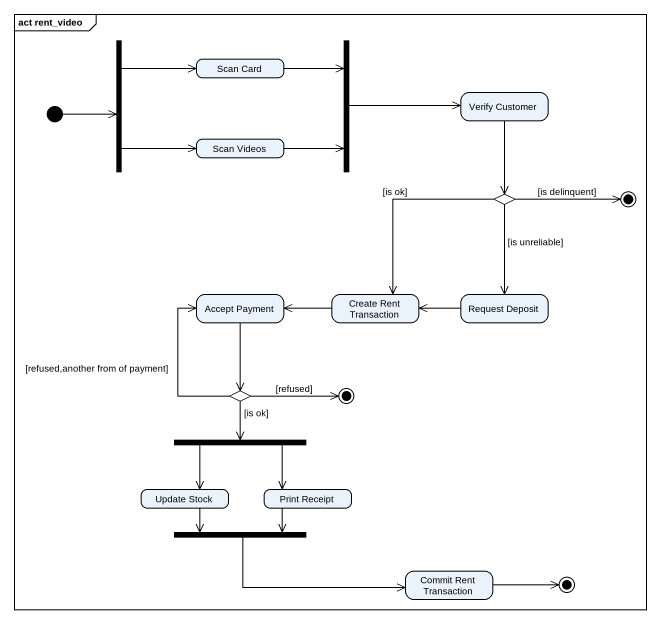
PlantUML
@startuml
mainframe act rent_video
hide empty description
state fork1 <<fork>>
state "Scan Card" as Scan_Card
state fork2 <<join>>
state "Verify Customer" as Verify_Customer
state "Scan Videos" as Scan_Videos
state final1 <<end>>
state choice1 <<choice>>
state "Accept Payment" as Accept_Payment
state "Create Rent Transaction" as Create_Rent_Transaction
state "Request Deposit" as Request_Deposit
state choice2 <<choice>>
state final2 <<end>>
state fork3 <<fork>>
state "Update Stock" as Update_Stock
state "Print Receipt" as Print_Receipt
state fork4 <<join>>
state "Commit Rent Transaction" as Commit_Rent_Transaction
state final3 <<end>>
[*] -right-> fork1
fork1 -right-> Scan_Card
fork1 -right-> Scan_Videos
Scan_Card -right-> fork2
fork2 -right-> Verify_Customer
Verify_Customer --> choice1
Scan_Videos -right-> fork2
choice1 -right-> final1 : [is delinquent]
choice1 --> Create_Rent_Transaction : [is ok]
choice1 --> Request_Deposit : [is unreliable]
Accept_Payment --> choice2
Create_Rent_Transaction -left-> Accept_Payment
Request_Deposit -left-> Create_Rent_Transaction
choice2 -up-> Accept_Payment : [refused,another from of payment]
choice2 -right-> final2 : [refused]
choice2 --> fork3 : [is ok]
fork3 --> Update_Stock
fork3 --> Print_Receipt
Update_Stock --> fork4
Print_Receipt -left-> fork4
fork4 -right-> Commit_Rent_Transaction
Commit_Rent_Transaction -right-> final3
@enduml
